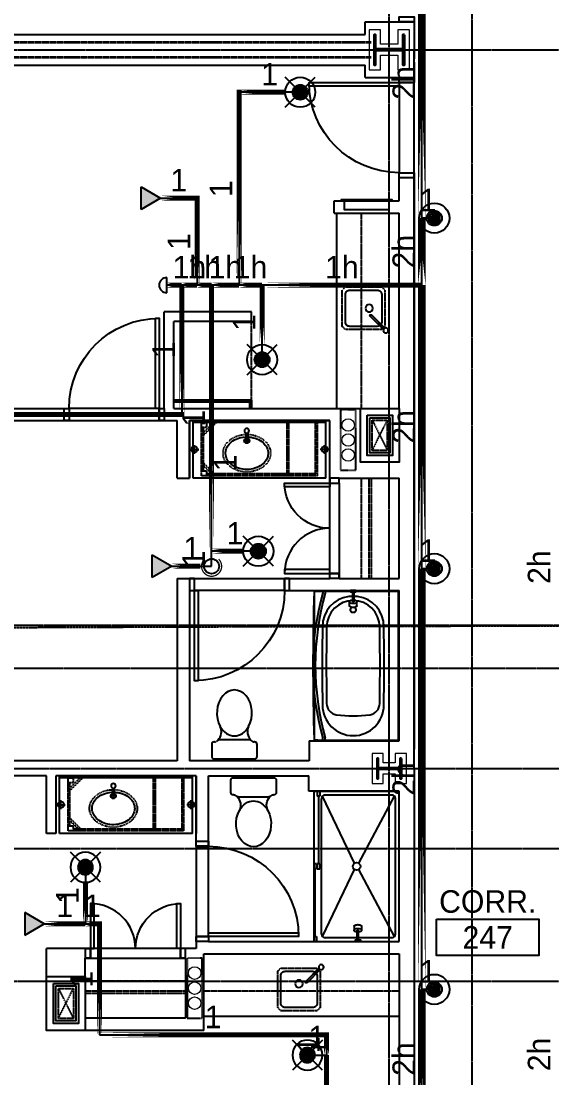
# Model space of a CAD drawing. Header units: inches. Extents: x -6955 to 13123, y -1334 to 3701.
# Drawn here: x 344.7 to 556.5, y 2009 to 2431 of the extents above; entities that cross this region are included whole.
import ezdxf
from ezdxf.enums import TextEntityAlignment as Align

# ---------------------------------------------------------------- set-up
doc = ezdxf.new("R2010")
doc.units = ezdxf.units.IN
doc.header["$MEASUREMENT"] = 0
for name, pattern in [('CENTER2', [1.125, 0.75, -0.125, 0.125, -0.125]), ('DASHDOT2', [0.5, 0.25, -0.125, 0, -0.125]), ('HIDDEN2', [0.1875, 0.125, -0.0625])]:
    doc.linetypes.add(name, pattern=pattern)
for name, color, linetype, lineweight in [('A-Detl-Hatch', 1, 'Continuous', 18), ('A-Detl-Wide', 2, 'Continuous', 35), ('S-Detl-Hatch', 1, 'Continuous', 18), ('S-Detl-Wide', 3, 'Continuous', 35)]:
    doc.layers.add(name, color=color, linetype=linetype, lineweight=lineweight)
for name, color, linetype in [('A-Door', 7, 'Continuous'), ('A-Door-Head', 8, 'Continuous'), ('A-Eqpm', 4, 'Continuous'), ('A-Flor-Case', 6, 'Continuous'), ('A-Flor-Case-Hidden', 8, 'HIDDEN2'), ('A-Flor-Outline', 4, 'Continuous'), ('A-Flor-Ovhd', 1, 'HIDDEN2'), ('A-Flor-Pfix', 7, 'Continuous'), ('A-Flor-Spcl', 5, 'Continuous'), ('A-Flor-Wall Mtd Fixture', 7, 'Continuous'), ('A-Grid(SmallScale)', 11, 'CENTER2'), ('A-HVAC', 6, 'HIDDEN2'), ('A-Tag-Rm(Scale)', 7, 'Continuous'), ('A-Wall-Full', 7, 'Continuous'), ('headdn', 7, 'Continuous'), ('PIPEBL', 4, 'Continuous'), ('pipemn', 6, 'Continuous'), ('PIPESPC', 7, 'Continuous'), ('spk-cap', 7, 'Continuous'), ('spk-piperise', 7, 'Continuous'), ('TIDYPIPE', 7, 'Continuous')]:
    doc.layers.add(name, color=color, linetype=linetype)
doc.layers.add('G-Anno-Nplt', color=140, linetype='Continuous', lineweight=18, plot=False)
doc.layers.add('Zoning Envelope', color=7, linetype='DASHDOT2', true_color=0xaa0061)
doc.styles.add('PIPE', font='PIPE.SHX')

# ---------------------------------------------------------------- blocks, each defined once
blk = doc.blocks.new('*U19')
at = {"layer": 'A-Detl-Hatch'}
h = blk.add_hatch(dxfattribs=at)
h.set_pattern_fill('ANSI32', color=256, scale=6, style=0)
h.set_pattern_definition([(45, (0, -6.06), (-1.591, 1.591), []), (45, (1.0607, -6.06), (-1.591, 1.591), [])])
edge = h.paths.add_edge_path()
edge.add_line((6, -12.12), (6, -11.515))
edge.add_line((6, -11.515), (0.795, -11.515))
edge.add_arc((0.795, -10.915), 0.6, 180, 270, ccw=False)
edge.add_line((0.195, -10.915), (0.195, -1.205))
edge.add_arc((0.795, -1.205), 0.6, 90, 180, ccw=False)
edge.add_line((0.795, -0.605), (6, -0.605))
edge.add_line((6, -0.605), (6, 0))
edge.add_line((6, 0), (-6, 0))
edge.add_line((-6, 0), (-6, -0.605))
edge.add_line((-6, -0.605), (-0.795, -0.605))
edge.add_arc((-0.795, -1.205), 0.6, 0, 90, ccw=False)
edge.add_line((-0.195, -1.205), (-0.195, -10.915))
edge.add_arc((-0.795, -10.915), 0.6, 270, 360, ccw=False)
edge.add_line((-0.795, -11.515), (-6, -11.515))
edge.add_line((-6, -11.515), (-6, -12.12))
edge.add_line((-6, -12.12), (6, -12.12))
at = {"color": 0, "linetype": 'ByBlock'}
blk.add_lwpolyline([(6, -12.12), (6, -11.515), (0.795, -11.515, -0.4142136), (0.195, -10.915), (0.195, -1.205, -0.4142136), (0.795, -0.605), (6, -0.605), (6, 0), (-6, 0), (-6, -0.605), (-0.795, -0.605, -0.4142136), (-0.195, -1.205), (-0.195, -10.915, -0.4142136), (-0.795, -11.515), (-6, -11.515), (-6, -12.12)], format="xyb", close=True, dxfattribs=at)
blk = doc.blocks.new('W12X65')
at = {"layer": 'S-Detl-Hatch'}
blk.add_lwpolyline([(13860.59, -7310.28), (13860.59, -7305.67), (13854.79, -7305.67), (13854.79, -7298.76), (13860.59, -7298.76), (13860.59, -7294.16), (13844.59, -7294.16), (13844.59, -7298.76), (13850.4, -7298.76), (13850.4, -7305.67), (13844.59, -7305.67), (13844.59, -7310.28)], close=True, dxfattribs=at)
at = {"layer": 'A-Detl-Wide'}
blk.add_blockref('*U19', (13852.59, -7296.16), dxfattribs=at)
blk = doc.blocks.new('*U18')
at = {"layer": 'A-Detl-Hatch'}
h = blk.add_hatch(dxfattribs=at)
h.set_pattern_fill('ANSI32', color=256, scale=6, style=0)
h.set_pattern_definition([(45, (0, -4.865), (-1.591, 1.591), []), (45, (1.0607, -4.865), (-1.591, 1.591), [])])
edge = h.paths.add_edge_path()
edge.add_line((3.98, -9.73), (3.98, -9.295))
edge.add_line((3.98, -9.295), (0.645, -9.295))
edge.add_arc((0.645, -8.795), 0.5, 180, 270, ccw=False)
edge.add_line((0.145, -8.795), (0.145, -0.935))
edge.add_arc((0.645, -0.935), 0.5, 90, 180, ccw=False)
edge.add_line((0.645, -0.435), (3.98, -0.435))
edge.add_line((3.98, -0.435), (3.98, 0))
edge.add_line((3.98, 0), (-3.98, 0))
edge.add_line((-3.98, 0), (-3.98, -0.435))
edge.add_line((-3.98, -0.435), (-0.645, -0.435))
edge.add_arc((-0.645, -0.935), 0.5, 0, 90, ccw=False)
edge.add_line((-0.145, -0.935), (-0.145, -8.795))
edge.add_arc((-0.645, -8.795), 0.5, -90, 0, ccw=False)
edge.add_line((-0.645, -9.295), (-3.98, -9.295))
edge.add_line((-3.98, -9.295), (-3.98, -9.73))
edge.add_line((-3.98, -9.73), (3.98, -9.73))
at = {"color": 0, "linetype": 'ByBlock'}
blk.add_lwpolyline([(3.98, -9.73), (3.98, -9.295), (0.645, -9.295, -0.4142136), (0.145, -8.795), (0.145, -0.935, -0.4142136), (0.645, -0.435), (3.98, -0.435), (3.98, 0), (-3.98, 0), (-3.98, -0.435), (-0.645, -0.435, -0.4142136), (-0.145, -0.935), (-0.145, -8.795, -0.4142136), (-0.645, -9.295), (-3.98, -9.295), (-3.98, -9.73)], format="xyb", close=True, dxfattribs=at)
blk = doc.blocks.new('W10X33')
at = {"layer": 'S-Detl-Hatch'}
blk.add_lwpolyline([(13773.78, -7310.28), (13773.78, -7305.84), (13769.95, -7305.84), (13769.95, -7300.98), (13773.78, -7300.98), (13773.78, -7296.55), (13761.82, -7296.55), (13761.82, -7300.98), (13765.66, -7300.98), (13765.66, -7305.84), (13761.82, -7305.84), (13761.82, -7310.28)], close=True, dxfattribs=at)
at = {"layer": 'A-Detl-Wide'}
blk.add_blockref('*U18', (13767.8, -7298.55), dxfattribs=at)
blk = doc.blocks.new('kitchen faucet')
for p, q in [((0.93, 0.38), (8.38, 0.38)), ((1, 0.12), (4, 0.12)), ((4, -0.12), (4, 0.12)), ((0.93, -0.38), (8.38, -0.38)), ((1, -0.12), (4, -0.12))]:
    blk.add_line(p, q)
blk.add_circle((0, 0), 1)
blk.add_arc((8.38, 0), 0.375, 270, 90)
blk = doc.blocks.new('kitchen sink')
blk.add_lwpolyline([(-14.94, -6.97, 0.143329), (-14, -7.25), (-3, -7.25, 0.414214), (-1.25, -5.5), (-1.25, 5.5, 0.414214), (-3, 7.25), (-14, 7.25, 0.414214), (-15.75, 5.5), (-15.75, -5.5, 0.143329), (-15.47, -6.44, 0.143329)], format="xyb")
blk.add_circle((-10.75, 0), 1.5)
at = {"layer": 'A-Flor-Case-Hidden'}
for p, q in [((-15.75, 8.5), (-17, 7.25)), ((-1.25, 8.5), (0, 7.25)), ((-16.64, -7.61), (-17, -7.25)), ((-15.75, -8.5), (-16.11, -8.14)), ((-1.25, -8.5), (0, -7.25))]:
    blk.add_line(p, q, dxfattribs=at)
for points in [[(-1.25, 8.5), (-15.75, 8.5)], [(-17, 7.25), (-17, -7.25)], [(0, -7.25), (0, 7.25)], [(-15.75, -8.5), (-1.25, -8.5)]]:
    blk.add_lwpolyline(points, dxfattribs=at)
at = {"rotation": 45.00000000000001}
blk.add_blockref('kitchen faucet', (-17.38, -8.88), dxfattribs=at)
blk = doc.blocks.new('18in door')
blk.add_lwpolyline([(0, 0), (1.5, 0), (1.5, 18), (0, 18)], close=True)
blk.add_arc((0, 0), 18, 0, 90)
blk = doc.blocks.new('Single 12x6 HVAC Shaft')
at = {"layer": 'A-Flor-Outline'}
blk.add_lwpolyline([(3.75, 17.75), (11.75, 17.75), (11.75, 3.75), (3.75, 3.75)], close=True, dxfattribs=at)
at = {"layer": 'A-HVAC'}
for p, q in [((4.75, 16.75), (10.75, 4.75)), ((4.75, 4.75), (10.75, 16.75))]:
    blk.add_line(p, q, dxfattribs=at)
blk.add_lwpolyline([(4.75, 16.75), (10.75, 16.75), (10.75, 4.75), (4.75, 4.75)], close=True, dxfattribs=at)
at = {"layer": 'A-Wall-Full'}
for points in [[(0, 21.5), (15.5, 21.5), (15.5, 0), (0, 0)], [(2.75, 18.75), (12.75, 18.75), (12.75, 2.75), (2.75, 2.75)]]:
    blk.add_lwpolyline(points, close=True, dxfattribs=at)
blk = doc.blocks.new('Plumbing Chase')
at = {"layer": 'A-Flor-Outline', "linetype": 'HIDDEN2', "ltscale": 0.5}
blk.add_lwpolyline([(0.625, 0), (6.625, 0), (6.625, 24), (0.625, 24)], close=True, dxfattribs=at)
at = {"layer": 'G-Anno-Nplt'}
for centre in [(3.625, 18), (3.625, 12), (3.625, 6)]:
    blk.add_circle(centre, 2.5, dxfattribs=at)
blk = doc.blocks.new('shower head')
for p, q in [((0.5, 0.25), (4.48, 0.25)), ((6.04, 1.5), (4.5, 1.5)), ((0.5, -0.25), (4.48, -0.25)), ((6.02, -1.5), (4.49, -1.5))]:
    blk.add_line(p, q)
blk.add_lwpolyline([(0, -1.12), (0.5, -1.12), (0.5, 1.12), (0, 1.12)], close=True)
at = {"extrusion": (0, 0, -1)}
for centre, start_param, end_param in [((4.5, 0), 4.878708, 10.826996), ((6.02, 0), 6.265998, 9.430839)]:
    blk.add_ellipse(centre, major_axis=(0, 1.5), ratio=0.483735, start_param=start_param, end_param=end_param, dxfattribs=at)
blk.add_open_spline([(4.48, 0.25), (4.49, 0.2), (4.49, 0.16), (4.49, 0.11), (4.5, 0.04), (4.5, -0.04), (4.49, -0.11), (4.49, -0.16), (4.49, -0.21), (4.48, -0.25)], degree=3, knots=[7.6339989, 7.6339989, 7.6339989, 7.6339989, 7.7552894, 7.7552894, 7.7552894, 7.9540134, 7.9540134, 7.9540134, 8.074038, 8.074038, 8.074038, 8.074038])
blk = doc.blocks.new('shower curtain rod')
for p, q in [((-59.75, 0), (-60, 0)), ((-59.75, -2.5), (-59.75, 0)), ((-0.25, 0), (0, 0)), ((-0.25, -2.5), (-0.25, 0)), ((-59.75, -2.5), (-60, -2.5)), ((-59.75, -0.75), (-58.86, -0.75)), ((-59.75, -1.75), (-59, -1.75)), ((-0.25, -0.75), (-1.14, -0.75)), ((-0.25, -1.75), (-1, -1.75)), ((-0.25, -2.5), (0, -2.5))]:
    blk.add_line(p, q)
for centre, radius, start, end in [((-30, 101.37), 107.12, 254.2934, 285.7066), ((-30, 101.34), 106.09, 254.2167, 285.7833)]:
    blk.add_arc(centre, radius, start, end)
blk = doc.blocks.new('tub plan')
for p, q in [((0.12, -32.25), (0.12, -0.31)), ((59.44, -0.12), (0.31, -0.12)), ((59.63, -32.25), (59.63, -0.31)), ((2.25, -16.5), (2.25, -20)), ((0.19, -33.86), (0.19, -32.36)), ((59.56, -33.86), (59.56, -32.36)), ((-0.07, -33.87), (59.81, -33.87))]:
    blk.add_line(p, q)
blk.add_circle((7.62, -18.25), 1.09)
for centre, radius, start, end in [((0.31, -0.31), 0.188, 90, 180), ((59.44, -0.31), 0.188, 0, 90), ((14.37, -18.25), 12.25, 90, 171.7868), ((14.5, -18.25), 10.59, 90, 180), ((30, -982.48), 976.6, 89.08325, 90.91675), ((29.77, -940.73), 933.2, 89.06218, 90.93782), ((45.05, -12.16), 4.5, 8.0478, 90), ((45.62, -18.25), 12.25, 270, 90), ((1.97, -18.25), 48, 351.9522, 8.0478), ((14.37, -18.25), 12.25, 188.2132, 270), ((14.5, -18.25), 10.59, 180, 270), ((45.05, -24.34), 4.5, 270, 351.9522), ((29.77, 904.23), 933.2, 269.06218, 270.93782), ((0.25, -32.25), 0.13, 180, 241.143), ((30, 945.98), 976.6, 269.08325, 270.91675), ((59.5, -32.25), 0.13, 298.857, 0), ((0.25, -33.69), 0.13, 246.6399, 270), ((29.87, 1136.13), 1170.38, 268.54955, 271.45045), ((59.81, -33.81), 0.06, 270, 0)]:
    blk.add_arc(centre, radius, start, end)
at = {"layer": 'A-Flor-Pfix'}
blk.add_blockref('shower head', (-0.07, -18.25), dxfattribs=at)
at = {"layer": 'A-Flor-Spcl'}
blk.add_blockref('shower curtain rod', (59.87, -28.62), dxfattribs=at)
blk = doc.blocks.new('Toiliet American Std Cadet Pro')
for p, q in [((5.84, 9.06), (1, 9.06)), ((0, 8.06), (0, -8.06)), ((6.84, 7.9), (6.84, 8.06)), ((7.53, 6.52), (7, 7.36)), ((7.69, -5.98), (7.69, 5.98)), ((6.84, -8.06), (6.84, -7.9)), ((7, -7.36), (7.53, -6.52)), ((1, -9.06), (5.84, -9.06))]:
    blk.add_line(p, q)
for centre, radius, start, end in [((1, 8.06), 1, 90, 180), ((5.84, 8.06), 1, 0, 90), ((7.84, 7.9), 1, 180, 212.4157), ((6.69, 5.98), 1, 0, 32.4157), ((10.89, 10.1), 4.91, 226.8784, 295.5831), ((1, -8.06), 1, 180, 270), ((5.84, -8.06), 1, 270, 0), ((7.84, -7.9), 1, 147.5844, 180), ((10.89, -10.1), 4.91, 64.417, 133.1217), ((6.69, -5.98), 1, 327.5844, 0)]:
    blk.add_arc(centre, radius, start, end)
for start_param, end_param in [(2.197169, 4.086017), (4.086017, 8.480354)]:
    blk.add_ellipse((18.39, 0), major_axis=(9.17, 0), ratio=0.762999, start_param=start_param, end_param=end_param)
blk = doc.blocks.new('sink1915rear')
for p, q in [((-0.37, -1.9), (-0.37, -5.29)), ((-0.12, -1.97), (-0.12, -4.54)), ((0.13, -1.97), (0.13, -4.54)), ((0.38, -1.9), (0.38, -5.29)), ((0.38, -5.29), (-0.37, -5.29)), ((0.13, -4.54), (-0.12, -4.54))]:
    blk.add_line(p, q)
blk.add_circle((0, -1.04), 0.938)
for start, end in [(112.0243, 67.9757), (138.5829, 221.4171), (264.1135, 275.8865), (318.587, 41.413)]:
    blk.add_arc((0, -5.04), 1, start, end)
blk.add_open_spline([(-0.75, -3.54), (-1.37, -3.58), (-1.99, -3.68), (-3.59, -4.07), (-4.53, -4.46), (-6.15, -5.47), (-6.84, -6.09), (-7.86, -7.44), (-8.21, -8.17), (-8.46, -9.28), (-8.5, -9.65), (-8.5, -10.01), (-8.5, -10.59), (-8.4, -11.17), (-7.93, -12.47), (-7.49, -13.18), (-6.28, -14.46), (-5.51, -15.02), (-3.75, -15.9), (-2.76, -16.21), (-0.69, -16.54), (0.38, -16.56), (2.47, -16.29), (3.47, -16), (5.27, -15.17), (6.07, -14.63), (7.34, -13.38), (7.81, -12.68), (8.41, -11.21), (8.54, -10.45), (8.44, -8.94), (8.22, -8.19), (7.42, -6.76), (6.85, -6.1), (5.41, -4.95), (4.55, -4.47), (2.7, -3.81), (1.74, -3.61), (0.75, -3.54)], degree=3, knots=[4.798605, 4.798605, 4.798605, 4.798605, 5.014176, 5.014176, 5.378501, 5.378501, 5.742827, 5.742827, 6.107152, 6.107152, 6.283185, 6.283185, 6.283185, 6.561131, 6.561131, 6.925457, 6.925457, 7.289782, 7.289782, 7.654107, 7.654107, 8.018433, 8.018433, 8.382758, 8.382758, 8.747084, 8.747084, 9.111409, 9.111409, 9.475734, 9.475734, 9.84006, 9.84006, 10.204385, 10.204385, 10.56871, 10.56871, 10.909356, 10.909356, 10.909356, 10.909356])
at = {"layer": 'A-Flor-Case-Hidden', "linetype": 'HIDDEN2', "ltscale": 0.25}
blk.add_ellipse((0, -10.01), major_axis=(-9.5, 0), ratio=0.789474, start_param=4.791408, end_param=10.916548, dxfattribs=at)
blk = doc.blocks.new('wall sconce')
for p, q in [((0, 0), (3.75, 0)), ((2, -1.75), (2, 1.75))]:
    blk.add_line(p, q)
blk.add_circle((2, 0), 1.25)
blk = doc.blocks.new('41in Std Vanity')
at = {"layer": 'A-Flor-Case'}
for p, q in [((23, 54.5), (0, 54.5)), ((0.75, 1.5), (0.75, 54.5)), ((23, 1.5), (23, 54.5)), ((23, 1.5), (0, 1.5))]:
    blk.add_line(p, q, dxfattribs=at)
at = {"layer": 'A-Flor-Case-Hidden'}
for p, q in [((22, 51.12), (0.75, 51.12)), ((22, 4.88), (22, 51.12)), ((4.83, 50.38), (0.75, 46.3)), ((5.89, 50.38), (0.75, 45.24)), ((20, 50.38), (2.75, 50.38)), ((16.86, 50.38), (21.25, 45.99)), ((17.92, 50.38), (21.25, 47.05)), ((21.25, 4.88), (21.25, 49.12)), ((21.25, 17), (0.75, 17)), ((21.25, 16.25), (0.75, 16.25)), ((21.25, 5.62), (0.75, 5.62)), ((22, 4.88), (0.75, 4.88))]:
    blk.add_line(p, q, dxfattribs=at)
for points in [[(0.75, 49.12), (2.75, 49.12), (2.75, 51.12), (0.75, 51.12)], [(20, 49.12), (22, 49.12), (22, 51.12), (20, 51.12)]]:
    blk.add_lwpolyline(points, close=True, dxfattribs=at)
at = {"layer": 'A-Wall-Full'}
for p, q in [((0, 0), (0, 56)), ((0, 56), (23, 56)), ((23, 0), (0, 0))]:
    blk.add_line(p, q, dxfattribs=at)
at = {"layer": 'A-Flor-Pfix', "rotation": 90}
blk.add_blockref('sink1915rear', (2.99, 33.06), dxfattribs=at)
at = {"layer": 'A-Flor-Wall Mtd Fixture', "xscale": -1, "rotation": 90}
blk.add_blockref('wall sconce', (11.5, 56), dxfattribs=at)
at = {"layer": 'A-Flor-Wall Mtd Fixture', "rotation": 90}
blk.add_blockref('wall sconce', (11.5, 0), dxfattribs=at)
blk = doc.blocks.new('36in door')
blk.add_lwpolyline([(-1.5, -36), (0, -36), (0, 0), (-1.5, 0)], close=True)
blk.add_arc((0, 0), 36, 180, 270)
blk = doc.blocks.new('Rm Tag')
blk.add_lwpolyline([(-0.2124, 0.0759), (0.2124, 0.0759), (0.2124, -0.0759), (-0.2124, -0.0759)], close=True)
for p in [(0, 0.2858), (0, 0.1493), (0, 0)]:
    blk.add_attdef('XXX', text='', height=0.0938).set_placement(p, align=Align.MIDDLE_CENTER)
blk = doc.blocks.new('shower door')
at = {"layer": 'A-Flor-Case'}
for p, q in [((-31, -1), (-31, 0)), ((-29, 0), (-31, 0)), ((-29, -1), (-29, 0)), ((0, 0), (-2, 0)), ((-2, 0), (-2, -1)), ((-59.99, -1.26), (-57.99, -1.26)), ((-59.99, -2.26), (-57.99, -2.26)), ((-57.99, -2.26), (-57.99, -1.26)), ((-57.99, -1.76), (-31, -1.76)), ((-29, -1), (-31, -1)), ((-31, -1.26), (-29, -1.26)), ((-31, -2.26), (-31, -1.26)), ((-31, -2.26), (-29, -2.26)), ((-2, -0.5), (-29, -0.5)), ((-29, -1.26), (-29, -2.26)), ((0, -1), (-2, -1)), ((-2, -1), (0, -1))]:
    blk.add_line(p, q, dxfattribs=at)
blk = doc.blocks.new('30x34 shower')
at = {"layer": 'A-Flor-Pfix'}
for p, q in [((0, -34), (0, 0)), ((60, 0), (0, 0)), ((60, -34), (60, 0)), ((1.5, -3), (1.5, -29.5)), ((28.75, -16.18), (1.94, -1.94)), ((57, -1.5), (3, -1.5)), ((58.06, -1.94), (31.25, -16.18)), ((58.5, -3), (58.5, -29.5)), ((28.75, -17.82), (1.94, -30.56)), ((58.06, -30.56), (31.25, -17.82)), ((57, -31), (3, -31)), ((60, -34), (0, -34))]:
    blk.add_line(p, q, dxfattribs=at)
blk.add_circle((30, -17), 1.5, dxfattribs=at)
for centre, start, end in [((3, -3), 90, 180), ((57, -3), 0, 90), ((3, -29.5), 180, 270), ((57, -29.5), 270, 0)]:
    blk.add_arc(centre, 1.5, start, end, dxfattribs=at)
at = {"xscale": -1, "rotation": 179.9999999999999}
blk.add_blockref('shower door', (60, -34), dxfattribs=at)
at = {"layer": 'A-Flor-Pfix', "rotation": 180.0000000001253}
blk.add_blockref('shower head', (60, -16.5), dxfattribs=at)
blk = doc.blocks.new('side2')
for p, q in [((0, 0), (7.79, 4.5)), ((7.79, 4.5), (7.79, -4.5)), ((7.79, -4.5), (0, 0))]:
    blk.add_line(p, q)
blk.add_solid([(7.79, -4.5), (0, 0), (7.79, 4.5)])
blk = doc.blocks.new('dpend2')
for p, q in [((-6, -6), (6, 6)), ((6, -6), (-6, 6))]:
    blk.add_line(p, q)
for radius in [6, 3]:
    blk.add_circle((0, 0), radius)
for points in [[(0, 0), (-3, 0), (-2.08, 2.07)], [(0, 0), (-3, 0), (-2.08, -2.07)], [(0, 0), (0, 3), (-2.12, 2.14)], [(0, 0), (0, -3), (-2.12, -2.14)], [(0, 0), (0, 3), (2.12, 2.14)], [(0, 0), (3, 0), (2.08, 2.07)], [(0, 0), (3, 0), (2.08, -2.07)], [(0, 0), (0, -3), (2.12, -2.14)]]:
    blk.add_solid(points)
blk = doc.blocks.new('dpend1')
for radius in [6, 3]:
    blk.add_circle((0, 0), radius)
for points in [[(0.01, 2.97), (-2.53, -1.59), (-2.62, 1.36)], [(0.01, 2.97), (-2.49, -1.59), (2.52, -1.59)], [(2.52, -1.59), (0.01, 2.97), (2.6, 1.47)], [(2.52, -1.59), (-2.53, -1.59), (0.01, -2.98)]]:
    blk.add_solid(points)
blk = doc.blocks.new('PIPESPC')
at = {"layer": 'PIPESPC', "style": 'PIPE', "width": 0.9}
blk.add_attdef('SIZE', text='', height=9, dxfattribs=at).set_placement((0, 4.02), align=Align.CENTER)
at = {"layer": 'PIPESPC', "style": 'PIPE', "flags": 1}
blk.add_attdef('SCHED', (25.3, 3.89), '', height=9, dxfattribs=at)
blk = doc.blocks.new('CAP')
blk.add_line((0, 3), (0, -3))
blk.add_arc((0, 0), 3, 270, 90)
blk = doc.blocks.new('rise')
blk.add_circle((0, 0), 3)
blk = doc.blocks.new('TIDYRUN')
at = {"const_width": 0.5}
blk.add_lwpolyline([(-2.83, 2.83, -2.414214), (-2.83, -2.83, -1.737895)], format="xyb", dxfattribs=at)

msp = doc.modelspace()

# ---------------------------------------------------------------- linework, layer by layer
at = {"layer": 'A-Door'}
for points in [[(495.5925, 2430.7023), (495.5925, 2432.7023), (501.5925, 2432.7023), (501.5925, 2430.7023)], [(501.5925, 2408.4523), (501.5925, 2406.4523), (495.5925, 2406.4523), (495.5925, 2408.4523)], [(501.5925, 2370.4523), (501.5925, 2368.4523), (495.5925, 2368.4523), (495.5925, 2370.4523)], [(361.8425, 2276.3273), (363.8425, 2276.3273), (363.8425, 2271.4523), (361.8425, 2271.4523)], [(399.8425, 2276.3273), (401.8425, 2276.3273), (401.8425, 2271.4523), (399.8425, 2271.4523)], [(467.8425, 2246.4523), (471.5925, 2246.4523), (471.5925, 2248.4523), (467.8425, 2248.4523)], [(413.8425, 2208.4523), (411.8425, 2208.4523), (411.8425, 2203.5773), (413.8425, 2203.5773)], [(451.8425, 2208.4523), (449.8425, 2208.4523), (449.8425, 2203.5773), (451.8425, 2203.5773)], [(467.8425, 2210.4523), (471.5925, 2210.4523), (471.5925, 2208.4523), (467.8425, 2208.4523)], [(414.5897, 2101.4507), (414.5897, 2103.4507), (419.4647, 2103.4507), (419.4647, 2101.4507)], [(414.5897, 2063.4507), (414.5897, 2065.4507), (419.4647, 2065.4507), (419.4647, 2063.4507)], [(372.3511, 2060.5773), (372.3511, 2056.8273), (370.3511, 2056.8273), (370.3511, 2060.5773)], [(408.3511, 2060.5773), (408.3511, 2056.8273), (410.3511, 2056.8273), (410.3511, 2060.5773)]]:
    msp.add_lwpolyline(points, close=True, dxfattribs=at)
at = {"layer": 'A-Door-Head'}
for points in [[(501.5925, 2370.4523), (501.5925, 2406.4523), (495.5925, 2406.4523), (495.5925, 2370.4523)], [(399.8425, 2276.3273), (363.8425, 2276.3273), (363.8425, 2271.4523), (399.8425, 2271.4523)], [(467.8425, 2246.4523), (471.5925, 2246.4523), (471.5925, 2210.4523), (467.8425, 2210.4523)], [(413.8425, 2208.4523), (449.8425, 2208.4523), (449.8425, 2203.5773), (413.8425, 2203.5773)], [(414.5897, 2101.4507), (414.5897, 2065.4507), (419.4647, 2065.4507), (419.4647, 2101.4507)], [(372.3511, 2060.5773), (372.3511, 2056.8273), (408.3511, 2056.8273), (408.3511, 2060.5773)]]:
    msp.add_lwpolyline(points, close=True, dxfattribs=at)
at = {"layer": 'A-Eqpm'}
for points in [[(492.5925, 2359.2023), (472.5925, 2359.2023), (472.5925, 2359.7023), (492.5925, 2359.7023)], [(491.5925, 2359.2023), (473.5925, 2359.2023), (473.5925, 2355.7023), (491.5925, 2355.7023)]]:
    msp.add_lwpolyline(points, close=True, dxfattribs=at)
at = {"layer": 'A-Flor-Case'}
for p, q in [((470.5925, 2354.3273), (470.5925, 2276.3273)), ((436.5925, 2279.5773), (405.5925, 2279.5773)), ((435.8425, 2278.8273), (405.5925, 2278.8273)), ((435.8425, 2279.5773), (435.8425, 2276.3273)), ((436.5925, 2279.5773), (436.5925, 2276.3273)), ((417.5897, 2033.5573), (495.5897, 2033.5573))]:
    msp.add_line(p, q, dxfattribs=at)
at = {"layer": 'A-Flor-Ovhd'}
for p, q in [((480.5925, 2276.3273), (480.5925, 2354.0773)), ((436.5925, 2279.5773), (436.5925, 2311.2023)), ((480.5925, 2208.4523), (480.5925, 2248.4523)), ((483.5925, 2208.4523), (483.5925, 2248.4523)), ((484.5925, 2208.4523), (484.5925, 2248.4523)), ((410.2147, 2047.6223), (370.3397, 2047.6223)), ((410.2147, 2043.6223), (370.3397, 2043.6223)), ((410.2147, 2042.6223), (370.3397, 2042.6223)), ((495.5897, 2043.5573), (417.8397, 2043.5573))]:
    msp.add_line(p, q, dxfattribs=at)
at = {"layer": 'A-Grid(SmallScale)'}
for p, q in [((491.5916, 1223.6428), (491.5916, 3132.3201)), ((524.5897, 3132.3201), (524.5897, 1223.6428)), ((-6.4103, 2419.5773), (3801.5897, 2419.5773)), ((3801.5897, 2189.5773), (-6.4103, 2189.5773)), ((11.8129, 2172.5773), (3801.5897, 2172.5773)), ((8.4747, 2132.5773), (3801.5897, 2132.5773)), ((8.4747, 2100.5773), (3801.5897, 2100.5773)), ((-6.4103, 2047.5773), (3801.5897, 2047.5773))]:
    msp.add_line(p, q, dxfattribs=at)
at = {"layer": 'A-Wall-Full'}
for p, q in [((482.0316, 2425.7023), (482.0316, 2430.7023)), ((482.0316, 2430.7023), (501.5925, 2430.7023)), ((501.5925, 2430.7023), (501.5925, 2415.9523)), ((254.2147, 2425.7023), (482.0316, 2425.7023)), ((501.5925, 2406.4523), (501.5925, 2419.5773)), ((501.5925, 2414.6094), (501.5925, 2406.4523)), ((254.2156, 2413.4523), (482.0325, 2413.4523)), ((482.0325, 2408.4523), (482.0325, 2413.4523)), ((482.0325, 2408.4523), (495.5925, 2408.4523)), ((495.5925, 2406.4523), (495.5925, 2408.4523)), ((495.5925, 2406.4523), (501.5925, 2406.4523)), ((495.5925, 2370.4523), (501.5925, 2370.4523)), ((495.5925, 2359.2023), (495.5925, 2370.4523)), ((501.5925, 2132.5773), (501.5925, 2370.4523)), ((501.5925, 2370.4523), (501.5925, 2140.2808)), ((469.5925, 2359.2023), (495.5925, 2359.2023)), ((469.5925, 2354.3273), (469.5925, 2359.2023)), ((469.5925, 2354.3273), (495.5925, 2354.3273)), ((495.5925, 2276.3273), (495.5925, 2354.3273)), ((401.8425, 2276.3273), (401.8425, 2314.8273)), ((436.5925, 2314.8273), (401.8425, 2314.8273)), ((436.5925, 2311.0773), (436.5925, 2314.8273)), ((436.5925, 2311.0773), (405.5925, 2311.0773)), ((405.5925, 2276.3273), (405.5925, 2311.0773)), ((220.9656, 2276.3273), (363.8425, 2276.3273)), ((363.8425, 2276.3273), (363.8425, 2271.4523)), ((399.8425, 2276.3273), (401.8425, 2276.3273)), ((399.8425, 2276.3273), (399.8425, 2271.4523)), ((405.5925, 2276.3273), (495.5925, 2276.3273)), ((220.9656, 2271.4523), (363.8425, 2271.4523)), ((399.8425, 2271.4523), (406.9675, 2271.4523)), ((406.9675, 2248.4523), (406.9675, 2271.4523)), ((411.8425, 2271.4523), (467.8425, 2271.4523)), ((411.8425, 2248.4523), (411.8425, 2271.4523)), ((467.8425, 2246.4523), (467.8425, 2271.4523)), ((406.9675, 2248.4523), (411.8425, 2248.4523)), ((467.8425, 2246.4523), (471.5925, 2246.4523)), ((471.5925, 2248.4523), (495.5925, 2248.4523)), ((471.5925, 2246.4523), (471.5925, 2248.4523)), ((495.5925, 2208.4523), (495.5925, 2248.4523)), ((406.9675, 2208.4523), (406.9675, 2135.5773)), ((406.9675, 2208.4523), (413.8425, 2208.4523)), ((413.8425, 2203.5773), (413.8425, 2208.4523)), ((449.8425, 2203.5773), (449.8425, 2208.4523)), ((449.8425, 2208.4523), (467.8425, 2208.4523)), ((467.8425, 2208.4523), (467.8425, 2210.4523)), ((467.8425, 2210.4523), (471.5925, 2210.4523)), ((471.5925, 2208.4523), (471.5925, 2210.4523)), ((471.5925, 2208.4523), (495.5925, 2208.4523)), ((411.8425, 2203.5773), (411.8425, 2135.5773)), ((411.8425, 2203.5773), (413.8425, 2203.5773)), ((449.8425, 2203.5773), (495.5925, 2203.5773)), ((495.5925, 2143.6373), (495.5925, 2203.5773)), ((459.5925, 2143.6373), (459.5925, 2135.5773)), ((459.5925, 2143.6373), (495.5925, 2143.6373)), ((406.9675, 2135.5773), (233.9556, 2135.5773)), ((459.5925, 2135.5773), (411.8425, 2135.5773)), ((501.5897, 2132.5773), (501.5897, 1959.6823)), ((354.8397, 2129.5773), (234.0497, 2129.5773)), ((354.8397, 2106.5773), (354.8397, 2129.5773)), ((358.5897, 2129.5773), (358.5897, 2106.5773)), ((414.5897, 2101.4323), (414.5897, 2129.5773)), ((414.5897, 2129.5773), (414.5897, 2106.5773)), ((419.4647, 2129.5773), (459.5897, 2129.5773)), ((419.4647, 2129.5773), (459.5897, 2129.5773)), ((419.4647, 2101.4323), (419.4647, 2129.5773)), ((459.5897, 2123.4323), (459.5897, 2129.5773)), ((495.5897, 2123.4323), (459.5897, 2123.4323)), ((495.5897, 2063.4323), (495.5897, 2119.9323)), ((358.5897, 2106.5773), (354.8397, 2106.5773)), ((414.5897, 2101.4323), (419.4647, 2101.4323)), ((414.5897, 2065.4323), (414.5897, 2060.5773)), ((419.4647, 2065.4323), (414.5897, 2065.4323)), ((419.4647, 2065.4323), (419.4647, 2063.4323)), ((419.4647, 2065.4323), (419.4647, 2063.4323)), ((372.3397, 2060.5773), (354.8397, 2060.5773)), ((354.8397, 2027.9523), (354.8397, 2060.5773)), ((372.3397, 2060.5773), (372.3397, 2056.8273)), ((414.5897, 2060.5773), (408.3397, 2060.5773)), ((408.3397, 2060.5773), (408.3397, 2056.8273)), ((419.4647, 2063.4323), (495.5897, 2063.4323)), ((370.3397, 2049.4523), (370.3397, 2056.8273)), ((370.3397, 2056.8273), (372.3397, 2056.8273)), ((410.3397, 2056.8273), (408.3397, 2056.8273)), ((410.3397, 2056.8273), (410.3397, 2032.8273)), ((417.5897, 2058.5573), (495.5897, 2058.5573)), ((417.5897, 2033.3073), (417.5897, 2058.5573)), ((417.5897, 2027.9523), (417.5897, 2056.7023)), ((495.5897, 2058.5573), (495.5897, 1968.5573)), ((410.3397, 2032.8273), (370.3397, 2032.8273)), ((417.5897, 2027.9523), (354.8397, 2027.9523))]:
    msp.add_line(p, q, dxfattribs=at)
at = {"layer": 'PIPEBL'}
for p, q in [((456.0916, 2402.5773), (431.6729, 2402.5773)), ((431.6729, 2402.5773), (431.6729, 2325.5423)), ((400.3673, 2360.2869), (414.9057, 2360.2869)), ((414.9057, 2360.2869), (414.9057, 2325.5423)), ((509.5897, 2352.3201), (504.5925, 2352.3201)), ((408.7992, 2325.5423), (402.7992, 2325.5423)), ((408.7992, 2325.5423), (408.7992, 2273.8807)), ((414.9057, 2325.5423), (408.7992, 2325.5423)), ((420.7267, 2325.5423), (414.9057, 2325.5423)), ((420.7267, 2219.2869), (420.7267, 2325.5423)), ((431.6729, 2325.5423), (420.7267, 2325.5423)), ((440.8673, 2325.5423), (431.6729, 2325.5423)), ((504.5925, 2325.5423), (440.8673, 2325.5423)), ((440.8673, 2295.7869), (440.8673, 2325.5423)), ((408.7992, 2273.8807), (248.3988, 2273.8807)), ((420.7267, 2213.2869), (420.7267, 2219.2869)), ((439.3673, 2219.2869), (420.7267, 2219.2869)), ((404.8673, 2213.2869), (420.7267, 2213.2869)), ((509.5897, 2212.3201), (504.5925, 2212.3201)), ((370.394, 2093.0673), (370.394, 2070.5013)), ((353.9546, 2070.5013), (370.394, 2070.5013)), ((370.394, 2070.5013), (376.0082, 2070.5013)), ((376.0082, 2070.5013), (376.0082, 2026.1042)), ((509.5897, 2044.3201), (504.5925, 2044.3201)), ((376.0082, 2026.1042), (466.5596, 2026.1042)), ((466.5596, 2026.1042), (466.5596, 2018.0673)), ((458.9546, 2018.0673), (466.5596, 2018.0673)), ((466.5596, 2018.0673), (466.5596, 1988.6297))]:
    msp.add_line(p, q, dxfattribs=at)
at = {"layer": 'pipemn'}
for p, q in [((504.5925, 2352.3201), (504.5925, 2460.3201)), ((504.5925, 2325.5423), (504.5925, 2352.3201)), ((504.5925, 2212.3201), (504.5925, 2325.5423)), ((504.5925, 2044.3201), (504.5925, 2212.3201)), ((504.5925, 1988.6297), (504.5925, 2044.3201))]:
    msp.add_line(p, q, dxfattribs=at)
at = {"layer": 'S-Detl-Wide', "linetype": 'HIDDEN2'}
for p, q in [((231.6497, 2422.5773), (484.5316, 2422.5773)), ((231.6497, 2416.5773), (484.5316, 2416.5773))]:
    msp.add_line(p, q, dxfattribs=at)
at = {"layer": 'TIDYPIPE', "color": 7}
for points, const_width in [([(504.5925, 2352.3201), (504.5925, 2460.3201)], 3), ([(430.6729, 2402.5773), (450.0916, 2402.5773)], 2), ([(431.6729, 2325.5423), (431.6729, 2403.5773)], 2), ([(400.3673, 2360.2869), (415.9057, 2360.2869)], 2), ([(414.9057, 2325.5423), (414.9057, 2361.2869)], 2), ([(504.5925, 2325.5423), (504.5925, 2352.3201)], 3), ([(402.7992, 2325.5423), (408.7992, 2325.5423)], 2), ([(408.7992, 2325.5423), (414.9057, 2325.5423)], 2), ([(408.7992, 2272.8807), (408.7992, 2325.5423)], 2), ([(414.9057, 2325.5423), (420.7267, 2325.5423)], 2), ([(420.7267, 2325.5423), (431.6729, 2325.5423)], 2), ([(420.7267, 2219.2869), (420.7267, 2325.5423)], 2), ([(431.6729, 2325.5423), (440.8673, 2325.5423)], 2), ([(440.8673, 2325.5423), (504.5925, 2325.5423)], 2), ([(440.8673, 2301.7869), (440.8673, 2325.5423)], 2), ([(504.5925, 2212.3201), (504.5925, 2325.5423)], 3), ([(247.3988, 2273.8807), (409.7992, 2273.8807)], 2), ([(420.7267, 2219.2869), (433.3673, 2219.2869)], 2), ([(404.8673, 2213.2869), (416.2267, 2213.2869)], 2), ([(504.5925, 2044.3201), (504.5925, 2212.3201)], 3), ([(370.394, 2070.5013), (370.394, 2087.0673)], 2), ([(376.0082, 2025.1042), (376.0082, 2071.5013)], 2), ([(353.9546, 2070.5013), (370.394, 2070.5013)], 2), ([(370.394, 2070.5013), (377.0082, 2070.5013)], 2), ([(504.5925, 1988.6297), (504.5925, 2044.3201)], 3), ([(375.0082, 2026.1042), (467.5596, 2026.1042)], 2), ([(466.5596, 2018.0673), (466.5596, 2027.1042)], 2), ([(466.5596, 1988.6297), (466.5596, 2018.0673)], 2)]:
    msp.add_lwpolyline(points, close=True, dxfattribs=dict(at, const_width=const_width))
at = {"layer": 'Zoning Envelope'}
msp.add_lwpolyline([(3801.5897, 2189.5773), (733.5897, 2189.5773, 0.00042607), (600.2387, 2189.4637, 0.00155071), (-6.4103, 2186.6574, 0.00125497)], format="xyb", dxfattribs=at)

# ---------------------------------------------------------------- block references
at = {"rotation": 90}
for name, p in [('W12X65', (-6810.6262, -11433.0174)), ('W10X33', (-6811.8212, -11635.2235))]:
    msp.add_blockref(name, p, dxfattribs=at)
for name, p in [('Plumbing Chase', (471.5925, 2251.7023)), ('Single 12x6 HVAC Shaft', (480.0925, 2254.8273)), ('Plumbing Chase', (410.3397, 2032.8273)), ('Single 12x6 HVAC Shaft', (354.8397, 2027.9523))]:
    msp.add_blockref(name, p)
at = {"extrusion": (0, 0, -1), "zscale": -1, "rotation": 270}
msp.add_blockref('41in Std Vanity', (-467.8425, 2271.4523), dxfattribs=at)
at = {"xscale": -1, "rotation": 90}
msp.add_blockref('41in Std Vanity', (414.5897, 2129.5773), dxfattribs=at)
at = {"layer": 'A-Door', "extrusion": (0, 0, -1), "zscale": -1}
for name, p, rotation in [('36in door', (-495.5925, 2406.4523), 90), ('18in door', (-467.8425, 2246.4523), 270)]:
    msp.add_blockref(name, p, dxfattribs=dict(at, rotation=rotation))
at = {"layer": 'A-Door', "xscale": -1}
for p, rotation in [((399.8425, 2276.3273), 180), ((419.4647, 2065.4507), 90)]:
    msp.add_blockref('36in door', p, dxfattribs=dict(at, rotation=rotation))
at = {"layer": 'A-Door', "rotation": 90}
msp.add_blockref('18in door', (467.8425, 2210.4523), dxfattribs=at)
at = {"layer": 'A-Door', "extrusion": (0, 0, -1), "zscale": -1}
msp.add_blockref('36in door', (-413.8425, 2203.5773), dxfattribs=at)
at = {"layer": 'A-Door'}
msp.add_blockref('18in door', (372.3511, 2060.5773), dxfattribs=at)
at = {"layer": 'A-Door', "xscale": -1}
msp.add_blockref('18in door', (408.3511, 2060.5773), dxfattribs=at)
at = {"layer": 'A-Flor-Pfix', "extrusion": (0, 0, -1), "zscale": -1}
msp.add_blockref('kitchen sink', (-472.8425, 2316.3273), dxfattribs=at)
at = {"layer": 'A-Flor-Pfix', "extrusion": (0, 0, -1), "xscale": -1, "zscale": -1, "rotation": 90}
for name, p in [('tub plan', (-495.4657, 2203.5105)), ('30x34 shower', (-495.5897, 2123.4323))]:
    msp.add_blockref(name, p, dxfattribs=at)
at = {"layer": 'A-Flor-Pfix', "rotation": 90.00004864950782}
msp.add_blockref('Toiliet American Std Cadet Pro', (429.8425, 2136.3273), dxfattribs=at)
at = {"layer": 'A-Flor-Pfix', "xscale": -1, "rotation": 90}
msp.add_blockref('Toiliet American Std Cadet Pro', (437.4647, 2128.8273), dxfattribs=at)
at = {"layer": 'A-Flor-Pfix', "extrusion": (0, 0, -1), "zscale": -1, "rotation": 270}
msp.add_blockref('kitchen sink', (-455.5897, 2035.8073), dxfattribs=at)
at = {"layer": 'A-Tag-Rm(Scale)'}
ref = msp.add_blockref('Rm Tag', (530.901, 2065.0879), dxfattribs=dict(at, xscale=96, yscale=96, zscale=96))
ref.add_attrib('XXX', 'CORR.', dxfattribs={"layer": '0', "height": 9}).set_placement((530.901, 2079.4189), align=Align.MIDDLE_CENTER)
ref.add_attrib('XXX', '247', dxfattribs={"layer": '0', "height": 9}).set_placement((530.901, 2065.0879), align=Align.MIDDLE_CENTER)
at = {"layer": 'headdn'}
for name, p in [('dpend2', (456.0916, 2402.5773)), ('dpend1', (509.5897, 2352.3201)), ('dpend2', (440.8673, 2295.7869)), ('dpend2', (439.3673, 2219.2869)), ('dpend1', (509.5897, 2212.3201)), ('dpend1', (509.5897, 2044.3201))]:
    msp.add_blockref(name, p, dxfattribs=at)
at = {"layer": 'headdn', "rotation": 180}
for p in [(400.3673, 2360.2869), (404.8673, 2213.2869)]:
    msp.add_blockref('side2', p, dxfattribs=at)
at = {"layer": 'headdn', "extrusion": (0, 0, -1), "zscale": -1, "rotation": 270}
for p in [(-370.394, 2093.0673), (-458.9546, 2018.0673)]:
    msp.add_blockref('dpend2', p, dxfattribs=at)
at = {"layer": 'headdn', "extrusion": (0, 0, -1), "zscale": -1}
msp.add_blockref('side2', (-353.9546, 2070.5013), dxfattribs=at)
at = {"layer": 'PIPESPC'}
ref = msp.add_blockref('PIPESPC', (443.8822, 2402.5773), dxfattribs=at)
ref.add_attrib('SIZE', '1', dxfattribs={"color": 0, "height": 9, "style": 'PIPE'}).set_placement((443.8822, 2402.5773), align=Align.BOTTOM_CENTER)
ref = msp.add_blockref('PIPESPC', (504.5925, 2406.3201), dxfattribs=dict(at, rotation=90.00000000000091))
ref.add_attrib('SIZE', '2h', dxfattribs={"color": 0, "height": 9, "rotation": 90, "style": 'PIPE'}).set_placement((504.5925, 2406.3201), align=Align.BOTTOM_CENTER)
ref = msp.add_blockref('PIPESPC', (407.6365, 2360.2869), dxfattribs=at)
ref.add_attrib('SIZE', '1', dxfattribs={"color": 0, "height": 9, "style": 'PIPE'}).set_placement((407.6365, 2360.2869), align=Align.BOTTOM_CENTER)
ref = msp.add_blockref('PIPESPC', (431.6729, 2364.0598), dxfattribs=dict(at, rotation=90))
ref.add_attrib('SIZE', '1', dxfattribs={"color": 0, "height": 9, "rotation": 90, "style": 'PIPE'}).set_placement((431.6729, 2364.0598), align=Align.BOTTOM_CENTER)
ref = msp.add_blockref('PIPESPC', (507.0911, 2352.3201), dxfattribs=at)
ref.add_attrib('SIZE', '1', dxfattribs={"color": 0, "height": 9, "style": 'PIPE'}).set_placement((507.0911, 2352.3201), align=Align.BOTTOM_CENTER)
ref = msp.add_blockref('PIPESPC', (414.9057, 2342.9146), dxfattribs=dict(at, rotation=90))
ref.add_attrib('SIZE', '1', dxfattribs={"color": 0, "height": 9, "rotation": 90, "style": 'PIPE'}).set_placement((414.9057, 2342.9146), align=Align.BOTTOM_CENTER)
ref = msp.add_blockref('PIPESPC', (504.5925, 2338.9312), dxfattribs=dict(at, rotation=90))
ref.add_attrib('SIZE', '2h', dxfattribs={"color": 0, "height": 9, "rotation": 90, "style": 'PIPE'}).set_placement((504.5925, 2338.9312), align=Align.BOTTOM_CENTER)
ref = msp.add_blockref('PIPESPC', (411.8525, 2325.5423), dxfattribs=at)
ref.add_attrib('SIZE', '1h', dxfattribs={"color": 0, "height": 9, "style": 'PIPE'}).set_placement((411.8525, 2325.5423), align=Align.BOTTOM_CENTER)
ref = msp.add_blockref('PIPESPC', (417.8162, 2325.5423), dxfattribs=at)
ref.add_attrib('SIZE', '1h', dxfattribs={"color": 0, "height": 9, "style": 'PIPE'}).set_placement((417.8162, 2325.5423), align=Align.BOTTOM_CENTER)
ref = msp.add_blockref('PIPESPC', (426.1998, 2325.5423), dxfattribs=at)
ref.add_attrib('SIZE', '1h', dxfattribs={"color": 0, "height": 9, "style": 'PIPE'}).set_placement((426.1998, 2325.5423), align=Align.BOTTOM_CENTER)
ref = msp.add_blockref('PIPESPC', (436.2701, 2325.5423), dxfattribs=at)
ref.add_attrib('SIZE', '1h', dxfattribs={"color": 0, "height": 9, "style": 'PIPE'}).set_placement((436.2701, 2325.5423), align=Align.BOTTOM_CENTER)
ref = msp.add_blockref('PIPESPC', (472.7299, 2325.5423), dxfattribs=at)
ref.add_attrib('SIZE', '1h', dxfattribs={"color": 0, "height": 9, "style": 'PIPE'}).set_placement((472.7299, 2325.5423), align=Align.BOTTOM_CENTER)
ref = msp.add_blockref('PIPESPC', (440.8673, 2310.6646), dxfattribs=dict(at, rotation=90))
ref.add_attrib('SIZE', '1', dxfattribs={"color": 0, "height": 9, "rotation": 90, "style": 'PIPE'}).set_placement((440.8673, 2310.6646), align=Align.BOTTOM_CENTER)
ref = msp.add_blockref('PIPESPC', (408.7992, 2299.7115), dxfattribs=dict(at, rotation=90))
ref.add_attrib('SIZE', '1', dxfattribs={"color": 0, "height": 9, "rotation": 90, "style": 'PIPE'}).set_placement((408.7992, 2299.7115), align=Align.BOTTOM_CENTER)
ref = msp.add_blockref('PIPESPC', (420.7267, 2272.4146), dxfattribs=dict(at, rotation=90))
ref.add_attrib('SIZE', '1', dxfattribs={"color": 0, "height": 9, "rotation": 90, "style": 'PIPE'}).set_placement((420.7267, 2272.4146), align=Align.BOTTOM_CENTER)
ref = msp.add_blockref('PIPESPC', (504.5925, 2268.9312), dxfattribs=dict(at, rotation=90))
ref.add_attrib('SIZE', '2h', dxfattribs={"color": 0, "height": 9, "rotation": 90, "style": 'PIPE'}).set_placement((504.5925, 2268.9312), align=Align.BOTTOM_CENTER)
ref = msp.add_blockref('PIPESPC', (433.3673, 2254.5369), dxfattribs=dict(at, rotation=90))
ref.add_attrib('SIZE', '1', dxfattribs={"color": 0, "height": 9, "rotation": 90, "style": 'PIPE'}).set_placement((433.3673, 2254.5369), align=Align.BOTTOM_CENTER)
ref = msp.add_blockref('PIPESPC', (430.047, 2219.2869), dxfattribs=at)
ref.add_attrib('SIZE', '1', dxfattribs={"color": 0, "height": 9, "style": 'PIPE'}).set_placement((430.047, 2219.2869), align=Align.BOTTOM_CENTER)
ref = msp.add_blockref('PIPESPC', (412.797, 2213.2869), dxfattribs=at)
ref.add_attrib('SIZE', '1', dxfattribs={"color": 0, "height": 9, "style": 'PIPE'}).set_placement((412.797, 2213.2869), align=Align.BOTTOM_CENTER)
ref = msp.add_blockref('PIPESPC', (507.0911, 2212.3201), dxfattribs=at)
ref.add_attrib('SIZE', '1', dxfattribs={"color": 0, "height": 9, "style": 'PIPE'}).set_placement((507.0911, 2212.3201), align=Align.BOTTOM_CENTER)
ref = msp.add_blockref('PIPESPC', (420.7267, 2216.2869), dxfattribs=dict(at, rotation=90))
ref.add_attrib('SIZE', '1', dxfattribs={"color": 0, "height": 9, "rotation": 90, "style": 'PIPE'}).set_placement((420.7267, 2216.2869), align=Align.BOTTOM_CENTER)
ref = msp.add_blockref('PIPESPC', (558.5886, 2212.9163), dxfattribs=dict(at, rotation=90))
ref.add_attrib('SIZE', '2h', dxfattribs={"color": 0, "height": 9, "rotation": 90, "style": 'PIPE'}).set_placement((558.5886, 2212.9163), align=Align.BOTTOM_CENTER)
ref = msp.add_blockref('PIPESPC', (504.5925, 2128.3201), dxfattribs=dict(at, rotation=89.99999999999939))
ref.add_attrib('SIZE', '2h', dxfattribs={"color": 0, "height": 9, "rotation": 90, "style": 'PIPE'}).set_placement((504.5925, 2128.3201), align=Align.BOTTOM_CENTER)
ref = msp.add_blockref('PIPESPC', (370.394, 2081.7843), dxfattribs=dict(at, rotation=90))
ref.add_attrib('SIZE', '1', dxfattribs={"color": 0, "height": 9, "rotation": 90, "style": 'PIPE'}).set_placement((370.394, 2081.7843), align=Align.BOTTOM_CENTER)
ref = msp.add_blockref('PIPESPC', (362.1743, 2070.5013), dxfattribs=at)
ref.add_attrib('SIZE', '1', dxfattribs={"color": 0, "height": 9, "style": 'PIPE'}).set_placement((362.1743, 2070.5013), align=Align.BOTTOM_CENTER)
ref = msp.add_blockref('PIPESPC', (373.2011, 2070.5013), dxfattribs=at)
ref.add_attrib('SIZE', '1', dxfattribs={"color": 0, "height": 9, "style": 'PIPE'}).set_placement((373.2011, 2070.5013), align=Align.BOTTOM_CENTER)
ref = msp.add_blockref('PIPESPC', (507.0911, 2044.3201), dxfattribs=at)
ref.add_attrib('SIZE', '1', dxfattribs={"color": 0, "height": 9, "style": 'PIPE'}).set_placement((507.0911, 2044.3201), align=Align.BOTTOM_CENTER)
ref = msp.add_blockref('PIPESPC', (376.0082, 2048.3027), dxfattribs=dict(at, rotation=90))
ref.add_attrib('SIZE', '1', dxfattribs={"color": 0, "height": 9, "rotation": 90, "style": 'PIPE'}).set_placement((376.0082, 2048.3027), align=Align.BOTTOM_CENTER)
ref = msp.add_blockref('PIPESPC', (421.2839, 2026.1042), dxfattribs=at)
ref.add_attrib('SIZE', '1', dxfattribs={"color": 0, "height": 9, "style": 'PIPE'}).set_placement((421.2839, 2026.1042), align=Align.BOTTOM_CENTER)
ref = msp.add_blockref('PIPESPC', (462.7571, 2018.0673), dxfattribs=at)
ref.add_attrib('SIZE', '1', dxfattribs={"color": 0, "height": 9, "style": 'PIPE'}).set_placement((462.7571, 2018.0673), align=Align.BOTTOM_CENTER)
ref = msp.add_blockref('PIPESPC', (466.5596, 2022.0858), dxfattribs=dict(at, rotation=90))
ref.add_attrib('SIZE', '1', dxfattribs={"color": 0, "height": 9, "rotation": 90, "style": 'PIPE'}).set_placement((466.5596, 2022.0858), align=Align.BOTTOM_CENTER)
ref = msp.add_blockref('PIPESPC', (504.5925, 2016.4749), dxfattribs=dict(at, rotation=90))
ref.add_attrib('SIZE', '2h', dxfattribs={"color": 0, "height": 9, "rotation": 90, "style": 'PIPE'}).set_placement((504.5925, 2016.4749), align=Align.BOTTOM_CENTER)
ref = msp.add_blockref('PIPESPC', (558.5886, 2018.3032), dxfattribs=dict(at, rotation=90))
ref.add_attrib('SIZE', '2h', dxfattribs={"color": 0, "height": 9, "rotation": 90, "style": 'PIPE'}).set_placement((558.5886, 2018.3032), align=Align.BOTTOM_CENTER)
at = {"layer": 'spk-cap', "rotation": 180.0000000000556}
msp.add_blockref('CAP', (402.7992, 2325.5423), dxfattribs=at)
at = {"layer": 'spk-piperise'}
msp.add_blockref('rise', (420.7267, 2213.2869), dxfattribs=at)
at = {"layer": 'TIDYPIPE', "rotation": 270}
msp.add_blockref('TIDYRUN', (420.7267, 2213.2869), dxfattribs=at)

doc.saveas('drawing.dxf')
